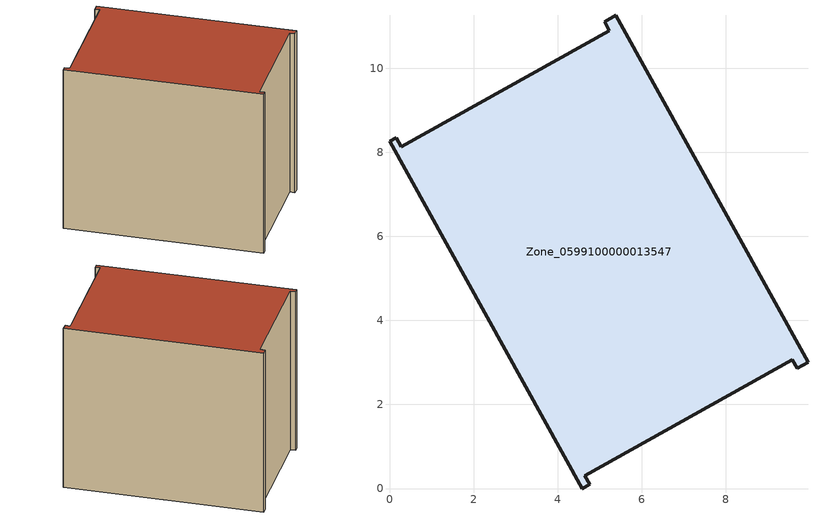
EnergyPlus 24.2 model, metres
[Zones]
Zone_0599100000013547
 floor ground (C_G): 5.38,11.26 9.96,3 9.7,2.86 9.59,3.07 4.65,0.31 4.76,0.1 4.59,0 0,8.26 0.17,8.35 0.28,8.14 5.23,10.9 5.12,11.11 z0
 wall outside (C_F): 4.59,0 4.76,0.1 4.65,0.31 9.59,3.07 9.7,2.86 9.96,3 5.38,11.26 5.12,11.11 5.23,10.9 0.28,8.14 0.17,8.35 0,8.26 4.59,0 z0:8.3
 roof outside (C_R): 0.28,8.14 0.17,8.35 0,8.26 4.59,0 4.76,0.1 4.65,0.31 9.59,3.07 9.7,2.86 9.96,3 5.38,11.26 5.12,11.11 5.23,10.9 z8.3
[BUILDING]
Pand.0599100000013547: North Axis=0; Terrain=City; Loads Convergence Tolerance Value=0.04; Temperature Convergence Tolerance Value=0.4; Solar Distribution=FullExterior; Maximum Number of Warmup Days=25; Minimum Number of Warmup Days=1
[Site:Location]
Rotterdam.The.Hague.AP_ZH_NLD Design_Conditions: Latitude=51.96; Longitude=4.45; Time Zone=1; Elevation=-4.5
[SITE:GROUNDTEMPERATURE:BUILDINGSURFACE]
18, 18, 18, 18, 18, 18, 18, 18, 18, 18, 18, 18
[MATERIAL] Thermal Absorptance=0.9; Solar Absorptance=0.7; Visible Absorptance=0.7
Name | Roughness | Thickness | Conductivity | Density | Specific Heat
G.TI.1965-1974 | MediumSmooth | 0.15 | 0.882353 | 540 | 1210
F.TI.1965-1974 | Rough | 0.3 | 0.697674 | 1920 | 840
R.TI.1965-1974 | MediumRough | 0.2 | 0.232558 | 1500 | 1000
[CONSTRUCTION]
C_G: G.TI.1965-1974
C_F: F.TI.1965-1974
C_R: R.TI.1965-1974
[ZONE]
Zone_0599100000013547: Type=1; Multiplier=1; Ceiling Height=Autocalculate; Volume=Autocalculate; Floor Area=autocalculate; Part of Total Floor Area=Yes
[ZONEINFILTRATION:DESIGNFLOWRATE]
Infil_Zone_0599100000013547: Zone or ZoneList or Space or SpaceList=Zone_0599100000013547; Schedule=AlwaysOn; Design Flow Rate Calculation Method=Flow/Area; Flow Rate per Floor Area=0.003; Constant Term Coefficient=1; Temperature Term Coefficient=0; Velocity Term Coefficient=0; Velocity Squared Term Coefficient=0
[HVACTEMPLATE:ZONE:IDEALLOADSAIRSYSTEM]
Zone_0599100000013547: Maximum Heating Supply Air Temperature=50; Minimum Cooling Supply Air Temperature=13; Maximum Heating Supply Air Humidity Ratio=0.0156; Minimum Cooling Supply Air Humidity Ratio=0.0077; Heating Limit=NoLimit; Cooling Limit=NoLimit; Dehumidification Control Type=ConstantSensibleHeatRatio; Cooling Sensible Heat Ratio=0.7; Dehumidification Setpoint=60; Humidification Control Type=None; Humidification Setpoint=30; Outdoor Air Method=None; Outdoor Air Flow Rate per Person=0.00944; Outdoor Air Flow Rate per Zone Floor Area=0; Outdoor Air Flow Rate per Zone=0; Demand Controlled Ventilation Type=None; Outdoor Air Economizer Type=NoEconomizer; Heat Recovery Type=None; Sensible Heat Recovery Effectiveness=0.7; Latent Heat Recovery Effectiveness=0.65
[ZONECONTROL:THERMOSTAT]
ThermostatControl_Zone_0599100000013547: Zone or ZoneList=Zone_0599100000013547; Control Type Schedule=DualSetpointControlType; Control 1=Thermostat_Zone_0599100000013547; Temperature Difference Between Cutout And Setpoint=0
[THERMOSTATSETPOINT:DUALSETPOINT]
Thermostat_Zone_0599100000013547: Heating Setpoint Temperature Schedule=HeatingSetpoint_Zone_0599100000013547; Cooling Setpoint Temperature Schedule=CoolingSetpoint_Zone_0599100000013547
[SCHEDULE:COMPACT]
HeatingSetpoint_Zone_0599100000013547: Through: 12/31, For: AllDays, Until: 24:00, 21
CoolingSetpoint_Zone_0599100000013547: Through: 12/31, For: AllDays, Until: 24:00, 24
DualSetpointControlType: Through: 12/31, For: AllDays, Until: 24:00, 4
AlwaysOn: Through: 12/31, For: AllDays, Until: 24:00, 1
